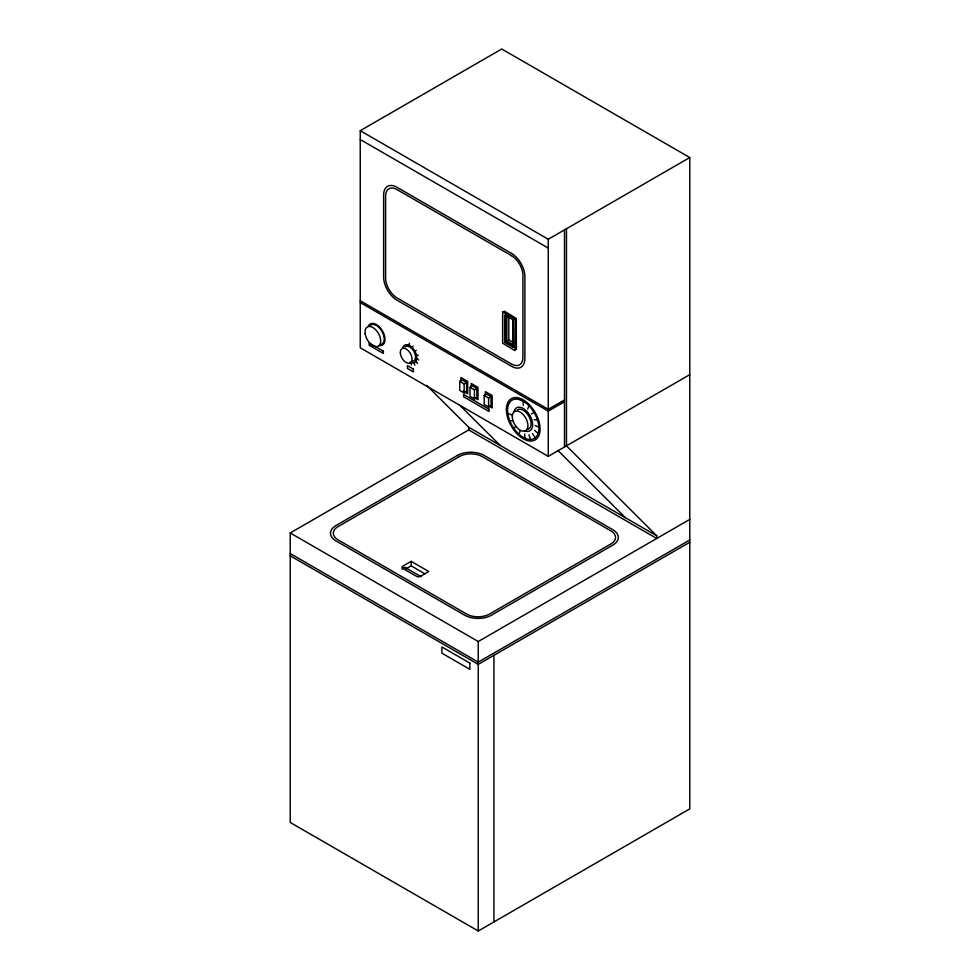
<?xml version="1.0" encoding="UTF-8"?>
<svg xmlns="http://www.w3.org/2000/svg" width="980" height="980" viewBox="0 0 980 980"><rect width="100%" height="100%" fill="white"/><g stroke="black" fill="none" stroke-linecap="round" stroke-linejoin="round"><path stroke-width="1.47" d="M503.696 311.652L504.48 311.199L516.252 318.451L516.362 349.296L515.578 349.75M519.167 434.152L520.074 430.857M527.693 408.966L528.955 406.014M412.298 347.667L413.107 346.075M513.949 428.174L516.007 426.214M531.515 413.977L533.867 412.458M689.773 374.666L548.261 456.362L360.248 347.802L360.248 130.695L501.748 49L689.773 157.547L689.773 808.88L478.252 931L290.227 822.453L290.227 532.973L468.71 429.926L656.735 538.473L656.735 535.803L566.465 445.851L566.465 228.744M360.248 130.695L548.261 239.255L689.773 157.547M514.267 319.26L513.091 319.946L513.091 347.251L514.267 346.577L505.79 341.677L504.614 342.363L504.614 315.058L513.214 319.872L513.214 344.752L506.844 341.077L506.844 316.197M506.844 341.077L508.804 339.95L513.9 342.89M459.73 381.33L462.18 379.922L466.578 382.47L466.578 391.51L464.128 392.931L459.73 390.383L459.73 381.33L464.128 383.878L466.578 382.47M470.008 387.272L472.458 385.863L476.868 388.399L476.868 397.451L474.418 398.86L470.008 396.324L470.008 387.272L474.418 389.82L476.868 388.399M484.206 395.467L486.656 394.058L491.066 396.606L491.066 405.647L488.616 407.055L484.206 404.52L484.206 395.467L488.616 398.015L491.066 396.606M564.505 399.938L548.261 409.322L360.248 300.762M564.505 401.751L548.261 411.122L360.248 302.575M421.143 576.73L404.765 567.273L402.805 568.412L416.524 576.326A2.768 1.605 0 0 0 420.432 576.326L428.762 571.524L411.135 561.344L402.805 566.146A2.768 1.605 0 0 0 402.805 568.412A2.768 1.605 0 0 0 402.094 569.123M406.038 568.804L411.135 565.864L424.989 573.864M290.227 532.973L478.252 641.52L689.773 519.4M689.773 539.992L478.252 662.113L290.227 553.553M689.773 542.246L478.252 664.367L290.227 555.819M414.785 351.024L416.267 350.399M510.041 420.947L512.969 420.579M534.161 419.746L537.26 419.881M416.353 354.87L418.24 355.311M508.008 413.474L511.389 414.773M535.252 425.455L538.682 427.207M360.248 139.515L548.261 248.075M504.614 342.363L513.091 347.251M463.16 391.179L467.693 393.801L467.693 381.428L460.894 377.496L460.894 381.624M474.577 397.782L477.983 399.742L477.983 387.357L471.184 383.437L471.184 387.566M488.775 405.977L492.18 407.937L492.18 395.565L485.382 391.632L485.382 395.761M426.802 385.483L468.71 427.243L656.735 535.803M416.733 358.521L418.668 359.954M534.651 430.293L537.898 433.417M557.743 450.286L625.399 517.71M459.167 404.605L500.057 445.337M415.839 361.302L417.492 363.47M532.434 433.564L535.056 437.631M413.854 362.723L414.92 365.246M528.906 434.814L530.523 439.236M411.11 362.539L411.404 364.94M524.582 433.871L524.974 438.023M564.505 229.871L564.505 446.978M548.261 239.255L548.261 456.362M523.246 401.457L523.246 405.414M508.804 316.528L508.804 339.95M505.79 314.372L505.79 341.677M493.92 655.326L493.92 921.96M488.616 398.015L488.616 407.055M478.252 641.52L478.252 931M474.418 389.82L474.418 398.86M468.71 427.243L468.71 429.926M464.128 383.878L464.128 392.931M411.135 561.344L411.135 565.864M409.346 343.147L409.346 345.401M405.095 346.883A8.306 4.802 60 0 1 414.418 352.408A8.306 4.802 60 0 1 411.882 361.302M369.411 326.365A11.074 6.394 60 0 1 381.257 330.223A11.074 6.394 60 0 1 381.465 344.335M514.084 411.563A13.291 7.681 60 0 1 524.153 409.015A13.291 7.681 60 0 1 532.642 424.352A13.291 7.681 60 0 1 524.79 430.894M517.305 409.971A11.074 6.394 60 0 1 529.421 417.296A11.074 6.394 60 0 1 526.774 429.412M402.817 348.072A9.972 5.758 60 0 1 410.571 346.161A9.972 5.758 60 0 1 416.757 358.104A9.972 5.758 60 0 1 410.069 362.086M368.529 325.887A12.189 7.032 60 0 1 382.666 331.313A12.189 7.032 60 0 1 379.444 345.573M502.63 311.934L502.63 343.184L514.794 350.534L515.076 319.125L502.63 311.934M457.452 455.418L336.03 525.525A18.865 10.89 0 0 0 336.03 540.923L464.716 615.22A18.865 10.89 0 0 0 491.397 615.22L612.819 545.125A18.865 10.89 0 0 0 612.819 529.715L484.132 455.418A18.865 10.89 0 0 0 457.452 455.418M459.351 456.594L338.051 526.615A16.182 9.347 0 0 0 338.051 539.833L466.615 614.056A16.182 9.347 0 0 0 489.498 614.056L610.797 544.023A16.182 9.347 0 0 0 610.797 530.817L482.234 456.594A16.182 9.347 0 0 0 459.351 456.594M524.668 402.094L518.579 399.338A22.16 12.789 60 0 0 511.205 423.936A22.16 12.789 60 0 0 537.126 435.72A22.16 12.789 60 0 0 524.668 402.094M511.536 253.428L396.974 187.278A18.865 10.89 60 0 0 383.633 194.983L383.633 277.058A18.865 10.89 60 0 0 396.974 300.162L511.536 366.3A18.865 10.89 60 0 0 524.876 358.607L524.876 276.532A18.865 10.89 60 0 0 511.536 253.428M511.474 255.645L397.035 189.581A16.182 9.347 60 0 0 385.593 196.184L385.593 278.112A16.182 9.347 60 0 0 397.035 297.932L511.474 364.009A16.182 9.347 60 0 0 522.916 357.394L522.916 275.466A16.182 9.347 60 0 0 511.474 255.645M489.032 409.199L463.577 394.499L463.577 396.765L489.032 411.465L489.032 409.199M383.352 351.195L369.154 343L369.154 345.254L383.352 353.449L383.352 351.195M413.352 369.068L407.472 365.675L407.472 368.492L413.352 371.885L413.352 369.068M469.837 663.092L441.931 646.984L441.931 653.195L469.837 669.316L469.837 663.092M400.355 353.204A8.306 4.802 60 0 0 409.701 363.249A8.306 4.802 60 0 0 408.513 350.889A8.306 4.802 60 0 0 400.355 353.204M365.16 333.727A11.074 6.394 60 0 0 377.937 346.369A11.074 6.394 60 0 0 375.499 329.55A11.074 6.394 60 0 0 365.16 333.727M512.295 416.084A11.074 6.394 60 0 0 523.639 431.225A11.074 6.394 60 0 0 524.41 416.022A11.074 6.394 60 0 0 512.295 416.084M506.403 409.493A23.826 13.757 60 0 0 531.601 441.012A23.826 13.757 60 0 0 531.736 407.398A23.826 13.757 60 0 0 506.403 409.493"/></g></svg>
